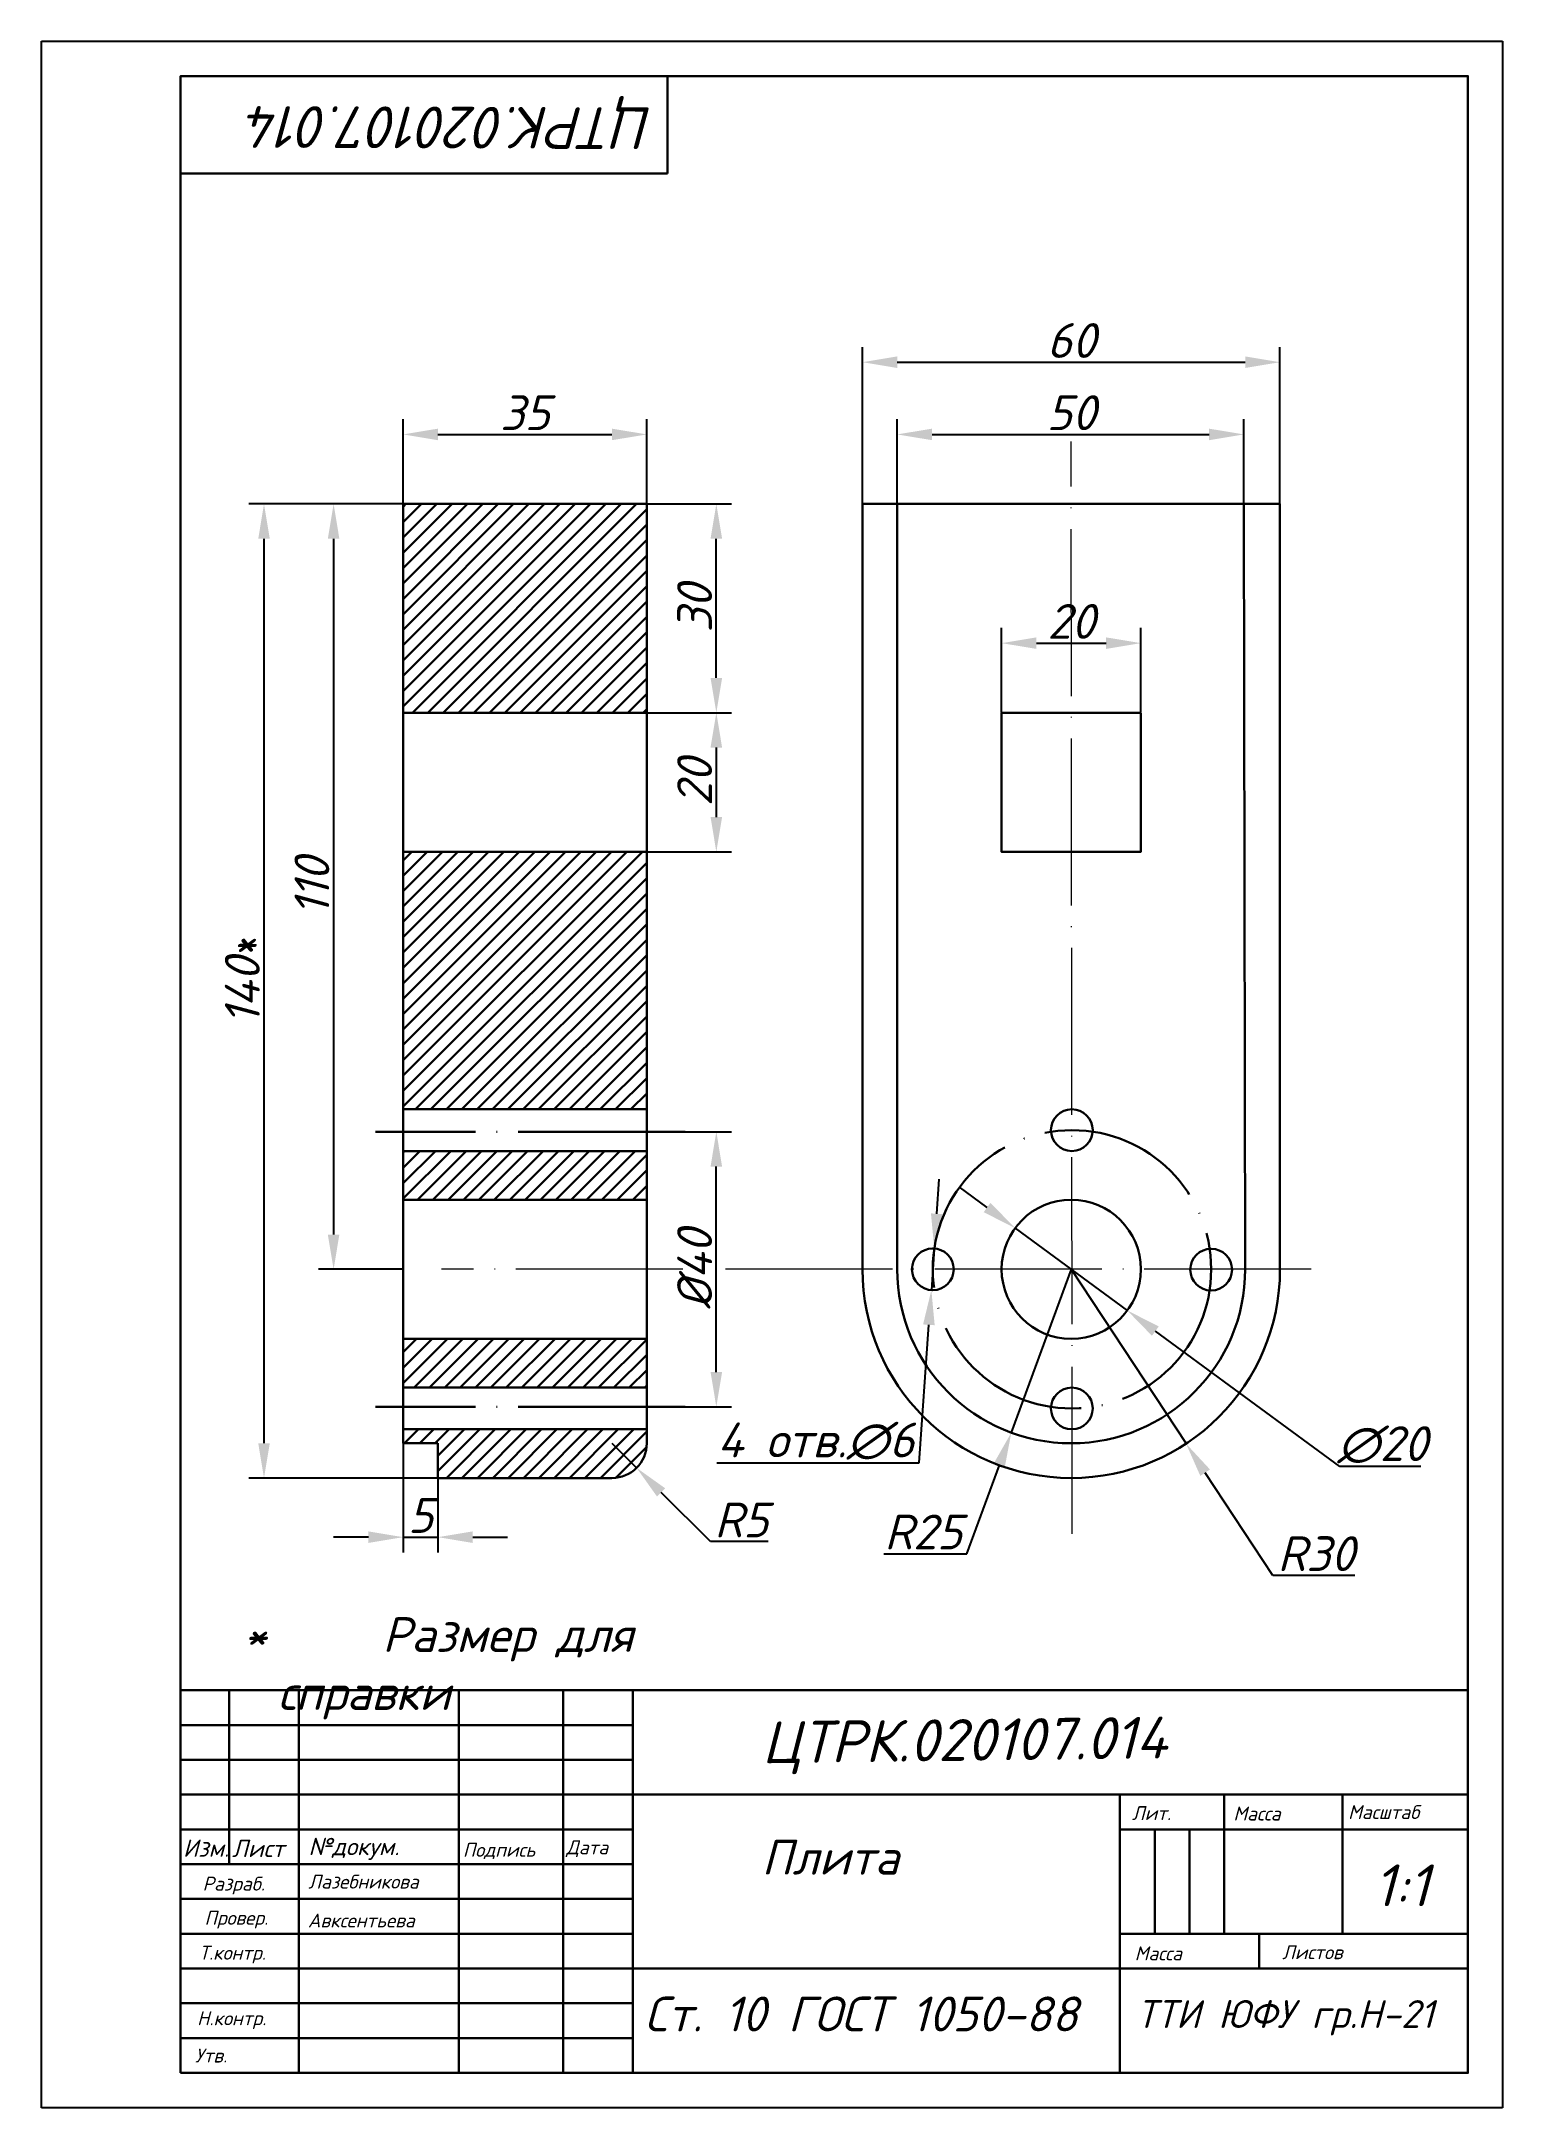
# Model space of a CAD drawing. Header units: millimetres. Extents: x 0 to 210, y 0 to 297.
import ezdxf

# ---------------------------------------------------------------- set-up
doc = ezdxf.new("R2010")
doc.units = ezdxf.units.MM
doc.header["$MEASUREMENT"] = 0
doc.linetypes.add('ACAD_ISO04W100', pattern=[30, 24, -3, 0, -3])
for name, color, linetype, lineweight in [('Контур', 7, 'Continuous', 30), ('Оси', 7, 'ACAD_ISO04W100', 20), ('Штриховка', 7, 'Continuous', 20)]:
    doc.layers.add(name, color=color, linetype=linetype, lineweight=lineweight)
for name, color, linetype in [('Размеры', 7, 'Continuous'), ('Рамка', 7, 'Continuous'), ('Текст', 7, 'Continuous')]:
    doc.layers.add(name, color=color, linetype=linetype)
doc.styles.get("Standard").update_dxf_attribs({"font": 'isocpeui.ttf'})
doc.dimstyles.new('Копия Standard', dxfattribs={"dimtxt": 5, "dimasz": 5, "dimexe": 2.18, "dimexo": 0.0625, "dimtad": 1, "dimtoh": 1, "dimdec": 0, "dimdsep": 46, "dimtxsty": 'Standard', "dimcen": 0, "dimadec": 0, "dimazin": 0, "dimtfac": 1, "dimtdec": 0, "dimtmove": 0, "dimatfit": 3, "dimfxl": 1, "dimtolj": 1, "dimtzin": 0, "dimarcsym": 0})

# ---------------------------------------------------------------- blocks, each defined once
blk = doc.blocks.new('*U1')
at = {"layer": 'Контур', "lineweight": 30}
blk.add_circle((0, 0), 3, dxfattribs=at)
blk = doc.blocks.new('*U2')
at = {"layer": 'Контур', "color": 0, "linetype": 'ByBlock', "lineweight": -2, "transparency": 16777216}
for p, rotation in [((70, 119.89), 89.9477361368866), ((50, 99.91), 179.8954722737766), ((69.96, 79.89), 269.8432084106598)]:
    blk.add_blockref('*U1', p, dxfattribs=dict(at, rotation=rotation))
blk.add_blockref('*U1', (90, 99.91), dxfattribs=at)
blk = doc.blocks.new('*D3')
at = {"layer": 'Defpoints', "color": 0, "lineweight": 30, "transparency": 16777216}
for p in [(87, 240.5), (52, 230.5), (87, 230.5)]:
    blk.add_point(p, dxfattribs=at)
at = {"layer": 'Размеры', "color": 0, "lineweight": -2, "transparency": 16777216}
for p, q in [((52, 230.56), (52, 242.68)), ((87, 230.56), (87, 242.68)), ((57, 240.5), (82, 240.5))]:
    blk.add_line(p, q, dxfattribs=at)
at = {"layer": 'Размеры', "color": 0, "lineweight": 30, "transparency": 16777216}
for points in [[(57, 241.33), (57, 239.67), (52, 240.5)], [(82, 241.33), (82, 239.67), (87, 240.5)]]:
    blk.add_solid(points, dxfattribs=at)
at = {"layer": 'Размеры', "color": 0, "lineweight": 30, "transparency": 16777216, "insert": (69.5, 243.62), "char_height": 5, "attachment_point": 5}
blk.add_mtext('\\A1;35', dxfattribs=at)
blk = doc.blocks.new('*D4')
at = {"layer": 'Defpoints', "color": 0, "lineweight": 30, "transparency": 16777216}
for p in [(52, 230.5), (42, 120.5), (52, 120.5)]:
    blk.add_point(p, dxfattribs=at)
at = {"layer": 'Размеры', "color": 0, "lineweight": -2, "transparency": 16777216}
for p, q in [((51.94, 230.5), (39.82, 230.5)), ((42, 225.5), (42, 125.5)), ((51.94, 120.5), (39.82, 120.5))]:
    blk.add_line(p, q, dxfattribs=at)
at = {"layer": 'Размеры', "color": 0, "lineweight": 30, "transparency": 16777216}
for points in [[(41.17, 225.5), (42.83, 225.5), (42, 230.5)], [(41.17, 125.5), (42.83, 125.5), (42, 120.5)]]:
    blk.add_solid(points, dxfattribs=at)
at = {"layer": 'Размеры', "color": 0, "lineweight": 30, "transparency": 16777216, "insert": (38.88, 175.5), "char_height": 5, "attachment_point": 5, "rotation": 90}
blk.add_mtext('\\A1;110', dxfattribs=at)
blk = doc.blocks.new('*D5')
at = {"layer": 'Defpoints', "color": 0, "lineweight": 30, "transparency": 16777216}
for p in [(32, 230.5), (52, 230.5), (57, 90.5)]:
    blk.add_point(p, dxfattribs=at)
at = {"layer": 'Размеры', "color": 0, "lineweight": -2, "transparency": 16777216}
for p, q in [((51.94, 230.5), (29.82, 230.5)), ((32, 95.5), (32, 225.5)), ((56.94, 90.5), (29.82, 90.5))]:
    blk.add_line(p, q, dxfattribs=at)
at = {"layer": 'Размеры', "color": 0, "lineweight": 30, "transparency": 16777216}
for points in [[(31.17, 225.5), (32.83, 225.5), (32, 230.5)], [(31.17, 95.5), (32.83, 95.5), (32, 90.5)]]:
    blk.add_solid(points, dxfattribs=at)
at = {"layer": 'Размеры', "color": 0, "lineweight": 30, "transparency": 16777216, "insert": (28.88, 160.5), "char_height": 5, "attachment_point": 5, "rotation": 90}
blk.add_mtext('\\A1;140', dxfattribs=at)
blk = doc.blocks.new('*D6')
at = {"layer": 'Defpoints', "color": 0, "lineweight": 30, "transparency": 16777216}
for p in [(52, 95.5), (57, 95.5), (57, 82)]:
    blk.add_point(p, dxfattribs=at)
at = {"layer": 'Размеры', "color": 0, "lineweight": -2, "transparency": 16777216}
for p, q in [((52, 95.44), (52, 79.82)), ((57, 95.44), (57, 79.82)), ((47, 82), (42, 82)), ((52, 82), (57, 82)), ((62, 82), (67, 82))]:
    blk.add_line(p, q, dxfattribs=at)
at = {"layer": 'Размеры', "color": 0, "lineweight": 30, "transparency": 16777216}
for points in [[(47, 82.83), (47, 81.17), (52, 82)], [(62, 82.83), (62, 81.17), (57, 82)]]:
    blk.add_solid(points, dxfattribs=at)
at = {"layer": 'Размеры', "color": 0, "lineweight": 30, "transparency": 16777216, "insert": (54.5, 85.12), "char_height": 5, "attachment_point": 5}
blk.add_mtext('\\A1;5', dxfattribs=at)
blk = doc.blocks.new('*D7')
at = {"layer": 'Defpoints', "color": 0, "lineweight": 30, "transparency": 16777216}
for p in [(87, 230.5), (97, 230.5), (87, 200.5)]:
    blk.add_point(p, dxfattribs=at)
at = {"layer": 'Размеры', "color": 0, "lineweight": -2, "transparency": 16777216}
for p, q in [((87.06, 230.5), (99.18, 230.5)), ((97, 205.5), (97, 225.5)), ((87.06, 200.5), (99.18, 200.5))]:
    blk.add_line(p, q, dxfattribs=at)
at = {"layer": 'Размеры', "color": 0, "lineweight": 30, "transparency": 16777216}
for points in [[(96.17, 225.5), (97.83, 225.5), (97, 230.5)], [(96.17, 205.5), (97.83, 205.5), (97, 200.5)]]:
    blk.add_solid(points, dxfattribs=at)
at = {"layer": 'Размеры', "color": 0, "lineweight": 30, "transparency": 16777216, "insert": (93.88, 215.5), "char_height": 5, "attachment_point": 5, "rotation": 90}
blk.add_mtext('\\A1;30', dxfattribs=at)
blk = doc.blocks.new('*D8')
at = {"layer": 'Defpoints', "color": 0, "lineweight": 30, "transparency": 16777216}
for p in [(87, 200.5), (87, 180.5), (97, 180.5)]:
    blk.add_point(p, dxfattribs=at)
at = {"layer": 'Размеры', "color": 0, "lineweight": -2, "transparency": 16777216}
for p, q in [((87.06, 200.5), (99.18, 200.5)), ((97, 195.5), (97, 185.5)), ((87.06, 180.5), (99.18, 180.5))]:
    blk.add_line(p, q, dxfattribs=at)
at = {"layer": 'Размеры', "color": 0, "lineweight": 30, "transparency": 16777216}
for points in [[(96.17, 195.5), (97.83, 195.5), (97, 200.5)], [(96.17, 185.5), (97.83, 185.5), (97, 180.5)]]:
    blk.add_solid(points, dxfattribs=at)
at = {"layer": 'Размеры', "color": 0, "lineweight": 30, "transparency": 16777216, "insert": (93.88, 190.5), "char_height": 5, "attachment_point": 5, "rotation": 90}
blk.add_mtext('\\A1;20', dxfattribs=at)
blk = doc.blocks.new('*D9')
at = {"layer": 'Defpoints', "color": 0, "lineweight": 30, "transparency": 16777216}
for p in [(158, 210.5), (138, 200.5), (158, 200.5)]:
    blk.add_point(p, dxfattribs=at)
at = {"layer": 'Размеры', "color": 0, "lineweight": -2, "transparency": 16777216}
for p, q in [((138, 200.56), (138, 212.68)), ((158, 200.56), (158, 212.68)), ((143, 210.5), (153, 210.5))]:
    blk.add_line(p, q, dxfattribs=at)
at = {"layer": 'Размеры', "color": 0, "lineweight": 30, "transparency": 16777216}
for points in [[(143, 211.33), (143, 209.67), (138, 210.5)], [(153, 211.33), (153, 209.67), (158, 210.5)]]:
    blk.add_solid(points, dxfattribs=at)
at = {"layer": 'Размеры', "color": 0, "lineweight": 30, "transparency": 16777216, "insert": (147.99, 213.63), "char_height": 5, "attachment_point": 5}
blk.add_mtext('\\A1;20', dxfattribs=at)
blk = doc.blocks.new('*D10')
at = {"layer": 'Defpoints', "color": 0, "lineweight": 30, "transparency": 16777216}
for p in [(172.8, 240.5), (123, 230.5), (172.8, 230.5)]:
    blk.add_point(p, dxfattribs=at)
at = {"layer": 'Размеры', "color": 0, "lineweight": -2, "transparency": 16777216}
for p, q in [((123, 230.56), (123, 242.68)), ((172.8, 230.56), (172.8, 242.68)), ((128, 240.5), (167.8, 240.5))]:
    blk.add_line(p, q, dxfattribs=at)
at = {"layer": 'Размеры', "color": 0, "lineweight": 30, "transparency": 16777216}
for points in [[(128, 241.33), (128, 239.67), (123, 240.5)], [(167.8, 241.33), (167.8, 239.67), (172.8, 240.5)]]:
    blk.add_solid(points, dxfattribs=at)
at = {"layer": 'Размеры', "color": 0, "lineweight": 30, "transparency": 16777216, "insert": (148, 243.62), "char_height": 5, "attachment_point": 5}
blk.add_mtext('\\A1;50', dxfattribs=at)
blk = doc.blocks.new('*D11')
at = {"layer": 'Defpoints', "color": 0, "lineweight": 30, "transparency": 16777216}
for p in [(178, 250.88), (118, 230.5), (178, 230.5)]:
    blk.add_point(p, dxfattribs=at)
at = {"layer": 'Размеры', "color": 0, "lineweight": -2, "transparency": 16777216}
for p, q in [((118, 230.56), (118, 253.06)), ((178, 230.56), (178, 253.06)), ((123, 250.88), (173, 250.88))]:
    blk.add_line(p, q, dxfattribs=at)
at = {"layer": 'Размеры', "color": 0, "lineweight": 30, "transparency": 16777216}
for points in [[(123, 251.71), (123, 250.05), (118, 250.88)], [(173, 251.71), (173, 250.05), (178, 250.88)]]:
    blk.add_solid(points, dxfattribs=at)
at = {"layer": 'Размеры', "color": 0, "lineweight": 30, "transparency": 16777216, "insert": (148, 254), "char_height": 5, "attachment_point": 5}
blk.add_mtext('\\A1;60', dxfattribs=at)
blk = doc.blocks.new('*D12')
at = {"layer": 'Defpoints', "color": 0, "lineweight": 30, "transparency": 16777216}
for p in [(87, 140.27), (97, 140.27), (87, 100.73)]:
    blk.add_point(p, dxfattribs=at)
at = {"layer": 'Размеры', "color": 0, "lineweight": -2, "transparency": 16777216}
for p, q in [((87.06, 140.27), (99.18, 140.27)), ((97, 105.73), (97, 135.27)), ((87.06, 100.73), (99.18, 100.73))]:
    blk.add_line(p, q, dxfattribs=at)
at = {"layer": 'Размеры', "color": 0, "lineweight": 30, "transparency": 16777216}
for points in [[(96.17, 135.27), (97.83, 135.27), (97, 140.27)], [(96.17, 105.73), (97.83, 105.73), (97, 100.73)]]:
    blk.add_solid(points, dxfattribs=at)
at = {"layer": 'Размеры', "color": 0, "lineweight": 30, "transparency": 16777216, "insert": (93.88, 120.5), "char_height": 5, "attachment_point": 5, "rotation": 90}
blk.add_mtext('\\A1;%%C40', dxfattribs=at)
blk = doc.blocks.new('*D13')
at = {"layer": 'Defpoints', "color": 0, "lineweight": 30, "transparency": 16777216}
for p in [(148, 120.5), (164.5, 95.44)]:
    blk.add_point(p, dxfattribs=at)
at = {"layer": 'Размеры', "color": 0, "lineweight": -2, "transparency": 16777216}
for p, q in [((148, 120.5), (164.5, 95.44)), ((176.97, 76.5), (167.25, 91.27)), ((188.74, 76.5), (176.97, 76.5))]:
    blk.add_line(p, q, dxfattribs=at)
at = {"layer": 'Размеры', "color": 0, "lineweight": 30, "transparency": 16777216}
blk.add_solid([(167.94, 91.73), (166.55, 90.81), (164.5, 95.44)], dxfattribs=at)
at = {"layer": 'Размеры', "color": 0, "lineweight": 30, "transparency": 16777216, "insert": (183.17, 79.63), "char_height": 5, "attachment_point": 5}
blk.add_mtext('\\A1;R30', dxfattribs=at)
blk = doc.blocks.new('*D14')
at = {"layer": 'Defpoints', "color": 0, "lineweight": 30, "transparency": 16777216}
for p in [(148, 120.5), (139.39, 97.03)]:
    blk.add_point(p, dxfattribs=at)
at = {"layer": 'Размеры', "color": 0, "lineweight": -2, "transparency": 16777216}
for p, q in [((148, 120.5), (139.39, 97.03)), ((133, 79.62), (137.67, 92.34)), ((121.09, 79.62), (133, 79.62))]:
    blk.add_line(p, q, dxfattribs=at)
at = {"layer": 'Размеры', "color": 0, "lineweight": 30, "transparency": 16777216}
blk.add_solid([(136.88, 92.62), (138.45, 92.05), (139.39, 97.03)], dxfattribs=at)
at = {"layer": 'Размеры', "color": 0, "lineweight": 30, "transparency": 16777216, "insert": (126.73, 82.75), "char_height": 5, "attachment_point": 5}
blk.add_mtext('\\A1;R25', dxfattribs=at)
blk = doc.blocks.new('*D15')
at = {"layer": 'Defpoints', "color": 0, "lineweight": 30, "transparency": 16777216}
for p in [(128.32, 123.49), (127.9, 117.51)]:
    blk.add_point(p, dxfattribs=at)
at = {"layer": 'Размеры', "color": 0, "lineweight": -2, "transparency": 16777216}
for p, q in [((128.67, 128.48), (129.02, 133.47)), ((128.32, 123.49), (127.9, 117.51)), ((126.15, 92.69), (127.55, 112.52)), ((97.05, 92.69), (126.15, 92.69))]:
    blk.add_line(p, q, dxfattribs=at)
at = {"layer": 'Размеры', "color": 0, "lineweight": 30, "transparency": 16777216}
for points in [[(127.84, 128.54), (129.5, 128.42), (128.32, 123.49)], [(126.71, 112.58), (128.38, 112.46), (127.9, 117.51)]]:
    blk.add_solid(points, dxfattribs=at)
at = {"layer": 'Размеры', "color": 0, "lineweight": 30, "transparency": 16777216, "insert": (111.29, 95.81), "char_height": 5, "attachment_point": 5}
blk.add_mtext('\\A1;4 отв.∅6', dxfattribs=at)
blk = doc.blocks.new('*D16')
at = {"layer": 'Defpoints', "color": 0, "lineweight": 30, "transparency": 16777216}
for p in [(82, 95.5), (85.54, 91.96)]:
    blk.add_point(p, dxfattribs=at)
at = {"layer": 'Размеры', "color": 0, "lineweight": -2, "transparency": 16777216}
for p, q in [((82, 95.5), (85.54, 91.96)), ((96.14, 81.36), (89.07, 88.43)), ((104.43, 81.36), (96.14, 81.36))]:
    blk.add_line(p, q, dxfattribs=at)
at = {"layer": 'Размеры', "color": 0, "lineweight": 30, "transparency": 16777216}
blk.add_solid([(89.66, 89.02), (88.48, 87.84), (85.54, 91.96)], dxfattribs=at)
at = {"layer": 'Размеры', "color": 0, "lineweight": 30, "transparency": 16777216, "insert": (100.6, 84.48), "char_height": 5, "attachment_point": 5}
blk.add_mtext('\\A1;R5', dxfattribs=at)
blk = doc.blocks.new('*D17')
at = {"layer": 'Defpoints', "color": 0, "lineweight": 30, "transparency": 16777216}
for p in [(139.94, 126.42), (156.06, 114.58)]:
    blk.add_point(p, dxfattribs=at)
at = {"layer": 'Размеры', "color": 0, "lineweight": -2, "transparency": 16777216}
for p, q in [((135.91, 129.38), (131.88, 132.34)), ((139.94, 126.42), (156.06, 114.58)), ((186.6, 92.15), (160.09, 111.62)), ((198.22, 92.15), (186.6, 92.15))]:
    blk.add_line(p, q, dxfattribs=at)
at = {"layer": 'Размеры', "color": 0, "lineweight": 30, "transparency": 16777216}
for points in [[(136.4, 130.05), (135.42, 128.71), (139.94, 126.42)], [(160.58, 112.29), (159.6, 110.95), (156.06, 114.58)]]:
    blk.add_solid(points, dxfattribs=at)
at = {"layer": 'Размеры', "color": 0, "lineweight": 30, "transparency": 16777216, "insert": (192.72, 95.28), "char_height": 5, "attachment_point": 5}
blk.add_mtext('\\A1;∅20', dxfattribs=at)

msp = doc.modelspace()

# ---------------------------------------------------------------- hatches: boundary and pattern name
at = {"layer": 'Штриховка', "lineweight": 30}
h = msp.add_hatch(dxfattribs=at)
h.set_pattern_fill('ANSI31', color=256, scale=12.5, angle=180)
h.set_pattern_definition([(225, (237, 50.5), (1.104854, -1.104854), [])])
h.paths.add_polyline_path([(87, 103.5), (87, 110.5), (52, 110.5), (52, 103.5)])
h.paths.add_polyline_path([(82, 90.5, 0.414214), (87, 95.5), (87, 97.5), (52, 97.5), (52, 95.5), (57, 95.5), (57, 90.5)])
h.paths.add_polyline_path([(52, 137.5), (52, 130.5), (87, 130.5), (87, 137.5)])
h.paths.add_polyline_path([(52, 143.5), (87, 143.5), (87, 180.5), (52, 180.5)])
h.paths.add_polyline_path([(52, 200.5), (87, 200.5), (87, 230.5), (52, 230.5)])

# ---------------------------------------------------------------- linework, layer by layer
at = {"layer": 'Контур', "lineweight": 30}
for p, q in [((90, 278), (90, 292)), ((20, 278), (90, 278)), ((52, 230.5), (87, 230.5)), ((52, 95.5), (52, 230.5)), ((87, 230.5), (87, 95.5)), ((178, 230.5), (118, 230.5)), ((118, 120.5), (118, 230.5)), ((123, 120.5), (123, 230.5)), ((173, 120.55), (172.8, 230.55)), ((178, 120.5), (178, 230.5)), ((87, 200.5), (52, 200.5)), ((87, 180.5), (52, 180.5)), ((87, 143.5), (52, 143.5)), ((87, 137.5), (52, 137.5)), ((87, 130.5), (52, 130.5)), ((87, 110.5), (52, 110.5)), ((87, 103.5), (52, 103.5)), ((87, 97.5), (52, 97.5)), ((57, 95.5), (52, 95.5)), ((57, 90.5), (57, 95.5)), ((82, 90.5), (57, 90.5))]:
    msp.add_line(p, q, dxfattribs=at)
msp.add_lwpolyline([(158, 200.5), (158, 180.5), (138, 180.5), (138, 200.5)], close=True, dxfattribs=at)
msp.add_circle((148, 120.5), 10, dxfattribs=at)
for centre, radius, start in [((148, 120.5), 30, 180), ((148, 120.5), 25, 180), ((82, 95.5), 5, 270)]:
    msp.add_arc(centre, radius, start, 0, dxfattribs=at)
at = {"layer": 'Оси', "linetype": 'ACAD_ISO04W100', "lineweight": 20}
for p, q in [((148.14, 82.5), (148, 239.5)), ((182.5, 120.5), (57.5, 120.5))]:
    msp.add_line(p, q, dxfattribs=at)
at = {"layer": 'Оси', "lineweight": 30}
for p, q in [((92.5, 140.27), (48, 140.27)), ((92.5, 100.73), (48, 100.73))]:
    msp.add_line(p, q, dxfattribs=at)
msp.add_circle((148.11, 120.5), 20, dxfattribs=at)
at = {"layer": 'Рамка'}
for p, q in [((0, 0), (0, 297)), ((0, 297), (210, 297)), ((210, 297), (210, 0)), ((210, 0), (0, 0))]:
    msp.add_line(p, q, dxfattribs=at)
at = {"layer": 'Рамка', "lineweight": 30}
for p, q in [((20, 60), (205, 60)), ((20, 60), (20, 55)), ((27, 60), (27, 35)), ((37, 5), (37, 60)), ((37, 60), (60, 60)), ((60, 60), (60, 5)), ((75, 5), (75, 60)), ((75, 60), (85, 60)), ((85, 60), (85, 5)), ((20, 55), (85, 55)), ((85, 55), (85, 50)), ((85, 50), (20, 50)), ((20, 50), (20, 45)), ((20, 45), (85, 45)), ((85, 45), (205, 45)), ((155, 5), (155, 45)), ((170, 45), (170, 25)), ((187, 25), (187, 45)), ((205, 45), (205, 40)), ((20, 40), (85, 40)), ((85, 40), (85, 35)), ((170, 40), (155, 40)), ((160, 25), (160, 40)), ((160, 40), (165, 40)), ((165, 40), (165, 25)), ((187, 40), (170, 40)), ((205, 40), (187, 40)), ((85, 35), (20, 35)), ((27, 35), (37, 35)), ((20, 30), (85, 30)), ((85, 30), (85, 25)), ((85, 25), (20, 25)), ((20, 25), (20, 20)), ((155, 25), (205, 25)), ((175, 20), (175, 25)), ((20, 20), (205, 20)), ((85, 20), (85, 15)), ((85, 15), (20, 15)), ((20, 15), (20, 10)), ((20, 10), (85, 10)), ((60, 5), (75, 5))]:
    msp.add_line(p, q, dxfattribs=at)
msp.add_lwpolyline([(20, 5), (205, 5), (205, 292), (20, 292)], close=True, dxfattribs=at)

# ---------------------------------------------------------------- block references
at = {"layer": 'Контур', "lineweight": 30, "rotation": 90}
msp.add_blockref('*U2', (248, 50.5), dxfattribs=at)

# ---------------------------------------------------------------- texts
at = {"layer": 'Текст', "lineweight": 30}
msp.add_text('*', height=5, dxfattribs=at).set_placement((27.38, 165.09))
at = {"layer": 'Текст', "lineweight": 30, "char_height": 6, "attachment_point": 1}
for insert, rotation in [((88, 281.5), 179.7906), ((103.5, 55.5), 0.7)]:
    msp.add_mtext_dynamic_manual_height_columns('ЦТРК.020107.014', width=62, gutter_width=25, heights=[0], dxfattribs=dict(at, insert=insert, rotation=rotation))
at = {"layer": 'Текст', "lineweight": 30}
for s, width, heights, insert, char_height, attachment_point in [('\\pxi-1,l2,t5;*^IРазмер для справки', 80.2523, [8.5], (24, 70.5), 5, 1), ('Лит.', 15, [0], (156.73, 43.34), 2, 1), ('Масса', 17, [0], (171.3, 43.27), 2, 1), ('Масштаб', 19.5, [0], (187.79, 43.49), 2, 1), ('№докум.', 23, [0], (38.39, 38.79), 2.5, 1), ('Изм.', 7, [0], (20.36, 38.56), 2.5, 1), ('Лист', 9.82, [0], (27.4, 37.27), 2.5, 4), ('Подпись', 15, [0], (60.58, 38.06), 2, 1), ('Дата', 10, [0], (75.43, 38.42), 2, 1), ('Плита', 32, [0], (103.5, 38.5), 5, 1), ('Разраб.', 17, [0], (23.17, 33.2), 2, 1), ('Лазебникова', 23, [0], (38.37, 33.49), 2, 1), ('1:1', 18, [0], (191.47, 34.96), 6, 1), ('Провер.', 17, [0], (23.45, 28.29), 2, 1), ('Авксентьева', 23.5, [0], (38.3, 27.91), 2, 1), ('Т.контр.', 17, [0], (22.67, 23.27), 2, 1), ('Масса', 17, [0], (157.12, 23.18), 2, 1), ('Листов', 31.5, [0], (178.31, 23.34), 2, 1), ('Ст. 10 ГОСТ 1050-88', 70, [0], (86.66, 15.97), 5, 1), ('ТТИ ЮФУ гр.Н-21', 50, [0], (157.38, 15.46), 4, 1), ('{\\H0.4x;Н.контр.}', 17, [0], (22.38, 13.85), 5, 1), ('Утв.', 17, [0], (22.09, 8.49), 2, 1)]:
    msp.add_mtext_dynamic_manual_height_columns(s, width=width, gutter_width=25, heights=heights, dxfattribs=dict(at, insert=insert, char_height=char_height, attachment_point=attachment_point))

# ---------------------------------------------------------------- dimensions: what is measured, and where the dimension line sits
at = {"layer": 'Размеры', "lineweight": 30}
for base, p1, p2, angle, picture, middle in [((178, 250.88), (118, 230.5), (178, 230.5), 180, '*D11', (148, 250.88)), ((172.8, 240.5), (123, 230.5), (172.8, 230.5), 180, '*D10', (148, 240.5)), ((42, 120.5), (52, 230.5), (52, 120.5), 90, '*D4', (42, 175.5)), ((158, 210.5), (138, 200.5), (158, 200.5), 180, '*D9', (147.99, 210.5)), ((57, 82), (52, 95.5), (57, 95.5), 180, '*D6', (54.5, 82))]:
    dim = msp.add_linear_dim(base=base, p1=p1, p2=p2, angle=angle, dimstyle='Копия Standard', dxfattribs=at)
    dim.commit()
    dim.dimension.update_dxf_attribs({"geometry": picture, "text_midpoint": middle, "dimtype": 160})
for base, p1, p2, angle, picture, middle in [((87, 240.5), (52, 230.5), (87, 230.5), 180, '*D3', (69.5, 243.62)), ((32, 230.5), (57, 90.5), (52, 230.5), 90, '*D5', (28.88, 160.5)), ((97, 230.5), (87, 200.5), (87, 230.5), 90, '*D7', (93.88, 215.5)), ((97, 180.5), (87, 200.5), (87, 180.5), 90, '*D8', (93.88, 190.5))]:
    dim = msp.add_linear_dim(base=base, p1=p1, p2=p2, angle=angle, dimstyle='Копия Standard', dxfattribs=at)
    dim.commit()
    dim.dimension.update_dxf_attribs({"geometry": picture, "text_midpoint": middle})
dim = msp.add_linear_dim(base=(97, 140.27), p1=(87, 100.73), p2=(87, 140.27), angle=90, text='%%C<>', dimstyle='Копия Standard', dxfattribs=at)
dim.commit()
dim.dimension.update_dxf_attribs({"geometry": '*D12', "text_midpoint": (97, 120.5), "dimtype": 160})
dim = msp.add_diameter_dim_2p(p1=(128.32, 123.49), p2=(127.9, 117.51), text='4 отв.<>', dimstyle='Копия Standard', dxfattribs=at)
dim.commit()
dim.dimension.update_dxf_attribs({"geometry": '*D15', "text_midpoint": (111.29, 92.69), "dimtype": 163})
dim = msp.add_diameter_dim_2p(p1=(139.94, 126.42), p2=(156.06, 114.58), dimstyle='Копия Standard', dxfattribs=at)
dim.commit()
dim.dimension.update_dxf_attribs({"geometry": '*D17', "text_midpoint": (192.72, 92.15), "dimtype": 163})
for mpoint, picture, middle in [((139.39, 97.03), '*D14', (126.73, 79.62)), ((164.5, 95.44), '*D13', (183.17, 76.5))]:
    dim = msp.add_radius_dim(center=(148, 120.5), mpoint=mpoint, dimstyle='Копия Standard', dxfattribs=at)
    dim.commit()
    dim.dimension.update_dxf_attribs({"geometry": picture, "text_midpoint": middle, "dimtype": 164})
dim = msp.add_radius_dim(center=(82, 95.5), mpoint=(85.54, 91.96), dimstyle='Копия Standard', dxfattribs=at)
dim.commit()
dim.dimension.update_dxf_attribs({"geometry": '*D16', "text_midpoint": (100.6, 84.48)})

doc.saveas('drawing.dxf')
